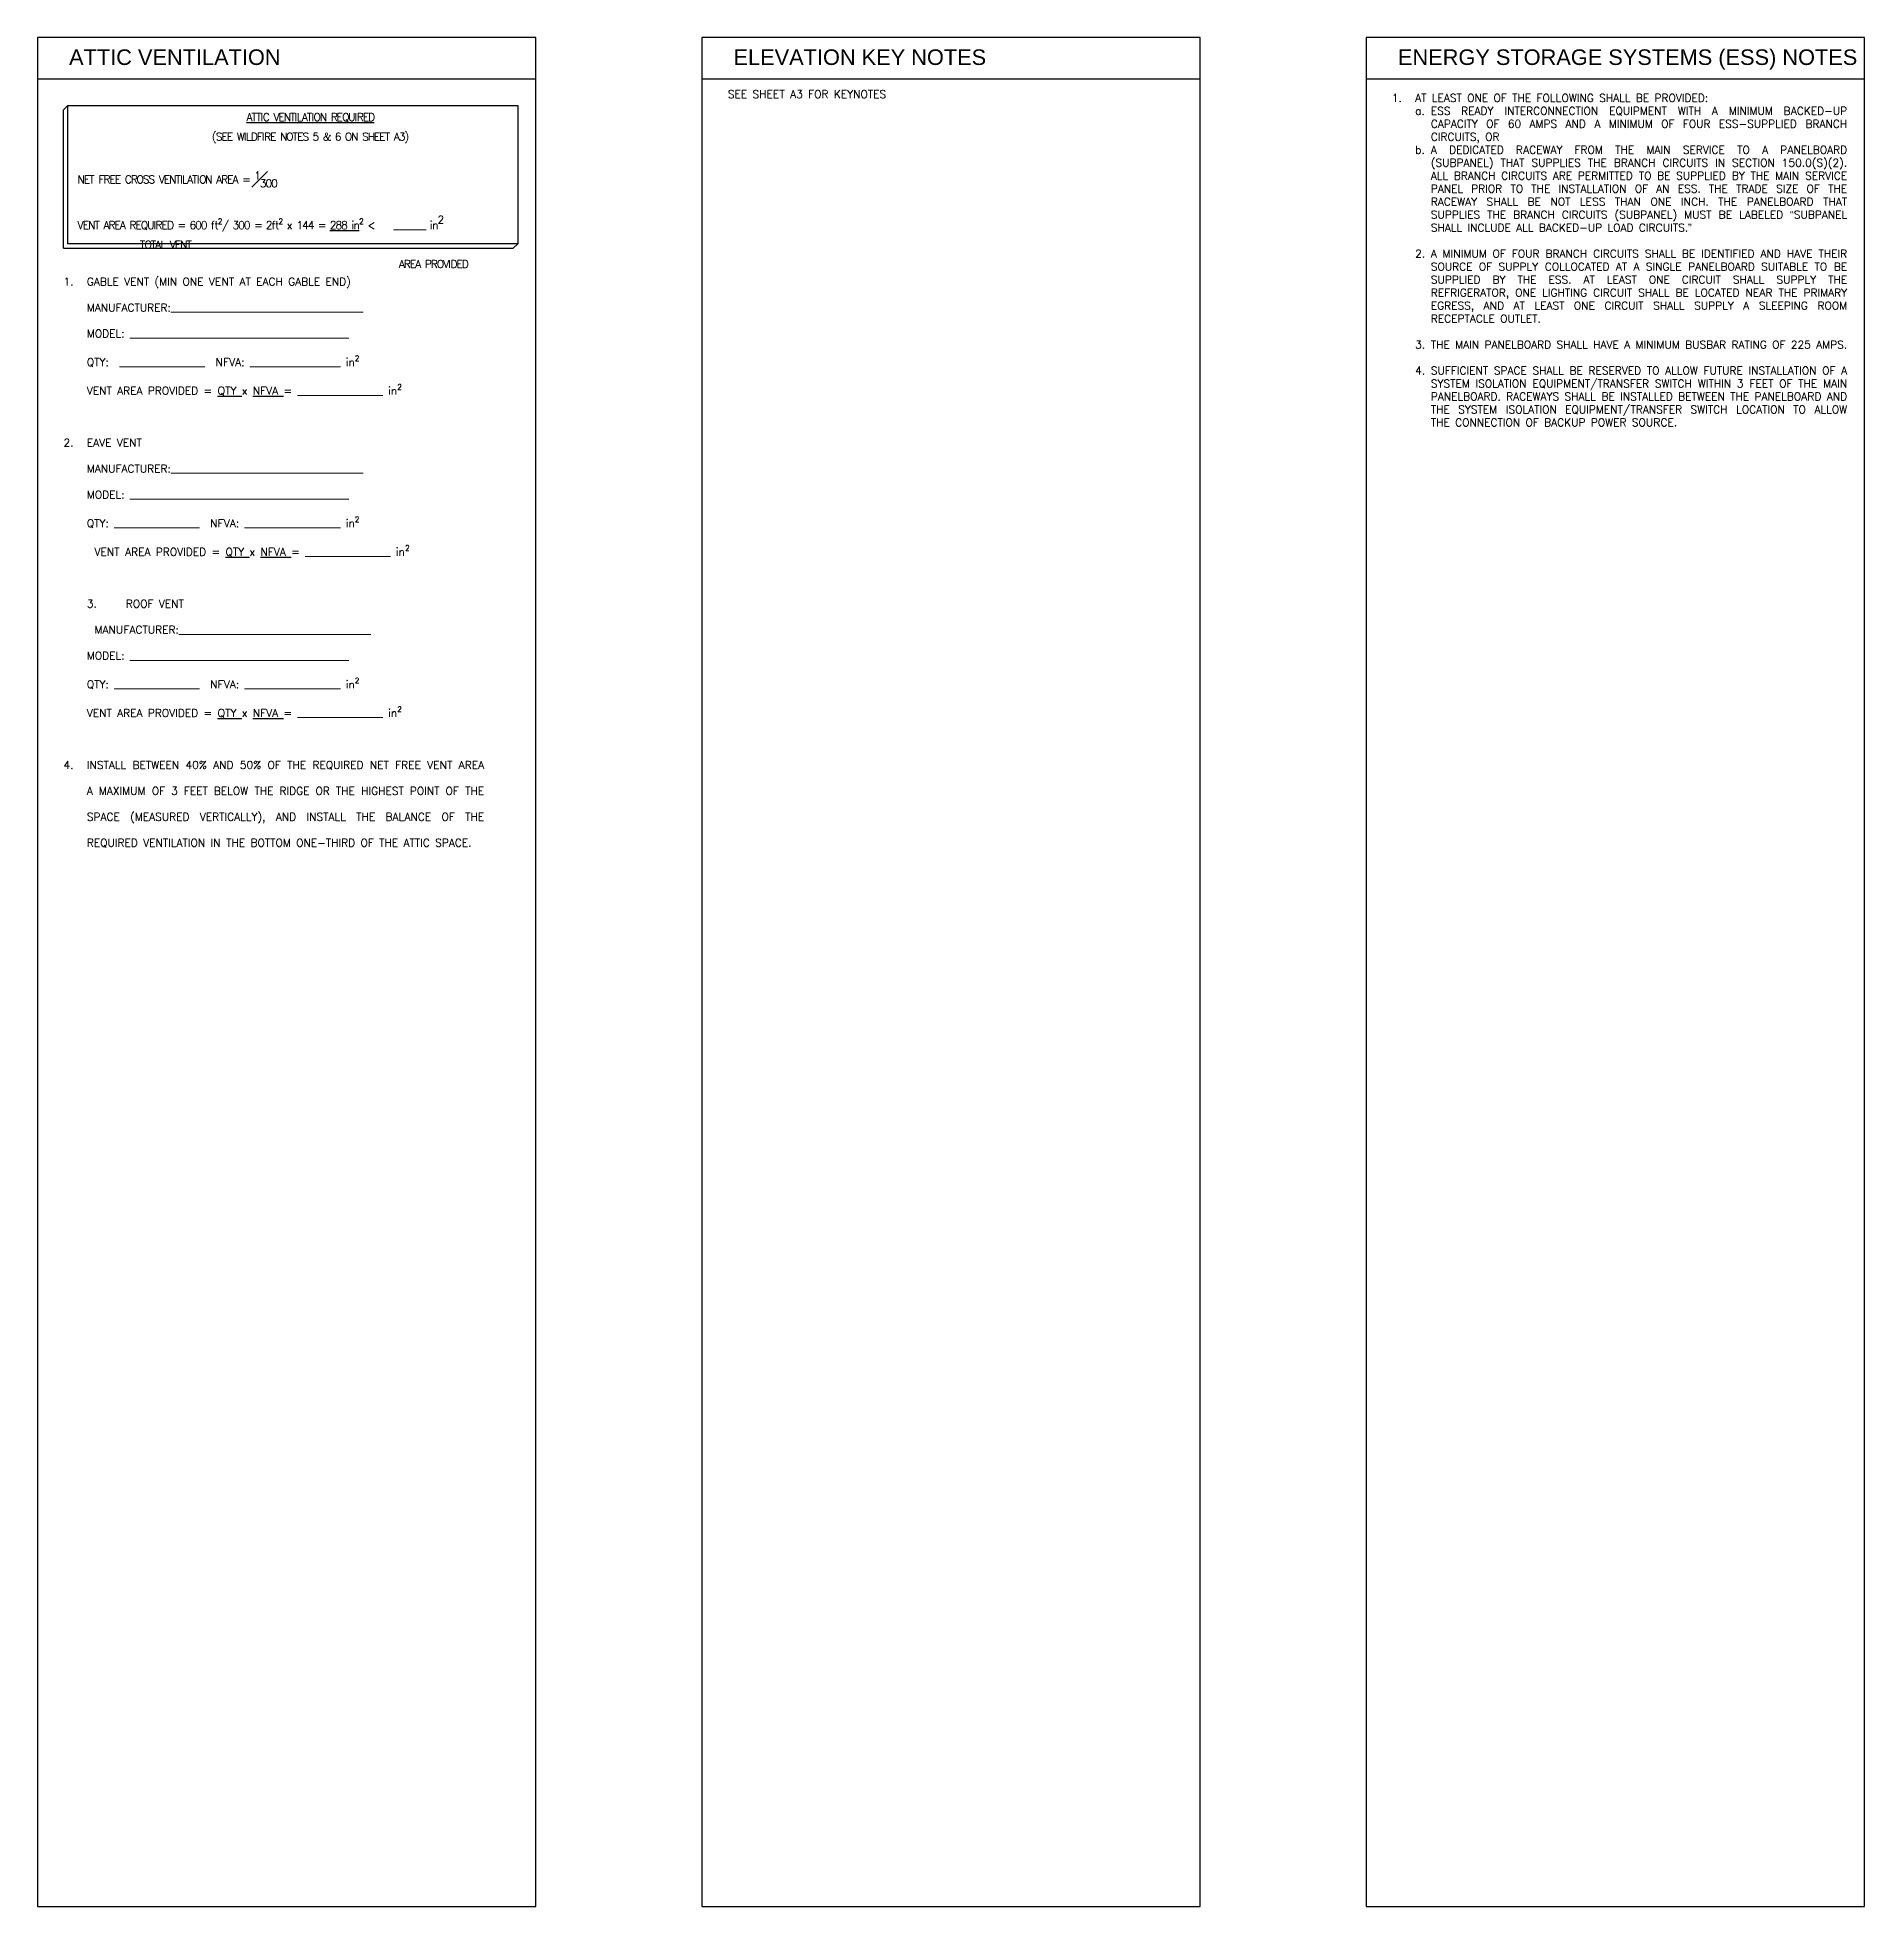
# Model space of a CAD drawing. Header units: inches. Extents: x -350 to 3672, y -1325 to 3943.
# Drawn here: x 2961.15 to 2972.15, y 2072.84 to 2084.09 of the extents above; entities that cross this region are included whole.
import ezdxf

# ---------------------------------------------------------------- set-up
doc = ezdxf.new("R2010")
doc.units = ezdxf.units.IN
doc.header["$MEASUREMENT"] = 0
doc.layers.add('NP', color=7, linetype='Continuous', plot=False)
doc.styles.add('NOTES', font='romans.shx')
doc.styles.get("Standard").update_dxf_attribs({"font": 'arial.ttf'})

msp = doc.modelspace()

# ---------------------------------------------------------------- linework, layer by layer
for p, q in [((2961.31196, 2083.65268), (2961.33848, 2083.67919)), ((2961.31196, 2082.82018), (2961.31196, 2083.65268)), ((2964.02, 2082.82018), (2964.04652, 2082.8467))]:
    msp.add_line(p, q)
msp.add_lwpolyline([(2961.33848, 2083.67919), (2964.04652, 2083.67919), (2964.04652, 2082.8467), (2961.33848, 2082.8467)], close=True)
at = {"layer": 'NP'}
msp.add_line((2961.31196, 2082.82018), (2964.02, 2082.82018), dxfattribs=at)
at = {"layer": 'NP', "color": 7, "true_color": 0xffffff}
for points in [[(2964.15489, 2084.08939), (2961.15489, 2084.08939), (2961.15489, 2083.83939), (2964.15489, 2083.83939)], [(2964.15489, 2084.08939), (2961.15489, 2084.08939), (2961.15489, 2083.83939), (2964.15489, 2083.83939)], [(2968.15489, 2084.08939), (2965.15489, 2084.08939), (2965.15489, 2083.83939), (2968.15489, 2083.83939)], [(2972.15489, 2084.08939), (2969.15489, 2084.08939), (2969.15489, 2083.83939), (2972.15489, 2083.83939)]]:
    msp.add_lwpolyline(points, close=True, dxfattribs=at)
for points in [[(2961.15489, 2083.83939), (2961.15489, 2072.83939), (2964.15489, 2072.83939), (2964.15489, 2083.83939)], [(2965.15489, 2083.83939), (2965.15489, 2072.83939), (2968.15489, 2072.83939), (2968.15489, 2083.83939)], [(2969.15489, 2083.83939), (2969.15489, 2072.83939), (2972.15489, 2072.83939), (2972.15489, 2083.83939)]]:
    msp.add_lwpolyline(points, dxfattribs=at)

# ---------------------------------------------------------------- texts
at = {"lineweight": 50, "char_height": 0.09375, "attachment_point": 1}
for s, insert in [('ATTIC VENTILATION', (2961.34573, 2084.01715)), ('ELEVATION KEY NOTES', (2965.34573, 2084.01715)), ('ENERGY STORAGE SYSTEMS (ESS) NOTES', (2969.34573, 2084.01715))]:
    msp.add_mtext_dynamic_manual_height_columns(s, width=4.8754521, gutter_width=1, heights=[0], dxfattribs=dict(at, insert=insert))
at = {"char_height": 0.046875, "attachment_point": 1, "style": 'NOTES'}
for s, width, heights, insert in [('\\A1;\\pxi-3,l3,sm2,qj,t3;SEE SHEET A3 FOR KEYNOTES', 2.7428131, [0], (2965.31208, 2083.77108)), ('\\pxi-3,l3,sm1,qj,t3,14;1.^IAT LEAST ONE OF THE FOLLOWING SHALL BE PROVIDED:\\P\\pi-2,l5,t4,5;a.^IESS READY INTERCONNECTION EQUIPMENT WITH A MINIMUM BACKED-UP CAPACITY OF 60 AMPS AND A MINIMUM OF FOUR ESS-SUPPLIED BRANCH CIRCUITS, OR\\Pb.^IA DEDICATED RACEWAY FROM THE MAIN SERVICE TO A PANELBOARD (SUBPANEL) THAT SUPPLIES THE BRANCH CIRCUITS IN SECTION 150.0(S)(2). ALL BRANCH CIRCUITS ARE PERMITTED TO BE SUPPLIED BY THE MAIN SERVICE PANEL PRIOR TO THE INSTALLATION OF AN ESS. THE TRADE SIZE OF THE RACEWAY SHALL BE NOT LESS THAN ONE INCH. THE PANELBOARD THAT SUPPLIES THE BRANCH CIRCUITS (SUBPANEL) MUST BE LABELED {\\fArial|b0|i0|c0|p34;“}SUBPANEL SHALL INCLUDE ALL BACKED-UP LOAD CIRCUITS.{\\fArial|b0|i0|c0|p34;”\\P\\pi-3,l3,t3,14;\\A1;\\Fromans|c0;\\P}2.^IA MINIMUM OF FOUR BRANCH CIRCUITS SHALL BE IDENTIFIED AND HAVE THEIR SOURCE OF SUPPLY COLLOCATED AT A SINGLE PANELBOARD SUITABLE TO BE SUPPLIED BY THE ESS. AT LEAST ONE CIRCUIT SHALL SUPPLY THE REFRIGERATOR, ONE LIGHTING CIRCUIT SHALL BE LOCATED NEAR THE PRIMARY EGRESS, AND AT LEAST ONE CIRCUIT SHALL SUPPLY A SLEEPING ROOM RECEPTACLE OUTLET.\\P\\P3.^ITHE MAIN PANELBOARD SHALL HAVE A MINIMUM BUSBAR RATING OF 225 AMPS.\\P\\P4.^ISUFFICIENT SPACE SHALL BE RESERVED TO ALLOW FUTURE INSTALLATION OF A SYSTEM ISOLATION EQUIPMENT/TRANSFER SWITCH WITHIN 3 FEET OF THE MAIN PANELBOARD. RACEWAYS SHALL BE INSTALLED BETWEEN THE PANELBOARD AND THE SYSTEM ISOLATION EQUIPMENT/TRANSFER SWITCH LOCATION TO ALLOW THE CONNECTION OF BACKUP POWER SOURCE.', 2.73242, [20.78733], (2969.30856, 2083.74868)), ('\\A1;\\pxi-3,l3,sm2,qj,t3;1.^IGABLE VENT (MIN ONE VENT AT EACH GABLE END)\\P\\pb0.25;^IMANUFACTURER:____________________________________\\P^IMODEL: _________________________________________\\P^IQTY:  ________________  NFVA: _________________ in{\\H0.7x;\\S2^ ;\\H1.42857x;\\P}^IVENT AREA PROVIDED = {\\LQTY} x {\\LNFVA} = ________________ in{\\H0.7x;\\S2^ ;}\\P\\P\\pb0;2.^IEAVE VENT\\P\\pb0.25;^IMANUFACTURER:____________________________________\\P\\pi3,l0,tz;MODEL: _________________________________________\\PQTY: ________________  NFVA: __________________ in{\\H0.7x;\\S2^ ;\\H1.42857x;\\P\\pi-3,l3,t3;^IVENT AREA PROVIDED = \\LQTY\\l x \\LNFVA\\l = ________________ in\\H0.7x;\\S2^ ;}\\P\\P\\pb0;3.^IROOF VENT\\P\\pb0.25;^IMANUFACTURER:____________________________________\\P\\pi3,l0,tz;MODEL: _________________________________________\\PQTY: ________________  NFVA: __________________ in{\\H0.7x;\\S2^ ;\\H1.42857x;\\P\\pi-3,l3,t3;^IVENT AREA PROVIDED = \\LQTY\\l x \\LNFVA\\l = ________________ in\\H0.7x;\\S2^ ;\\H1.42857x;\\P\\P\\pb0;4.^IINSTALL BETWEEN 40% AND 50% OF THE REQUIRED NET FREE VENT AREA A MAXIMUM OF 3 FEET BELOW THE RIDGE OR THE HIGHEST POINT OF THE SPACE (MEASURED VERTICALLY), AND INSTALL THE BALANCE OF THE REQUIRED VENTILATION IN THE BOTTOM ONE-THIRD OF THE ATTIC SPACE.}', 2.7428131, [0], (2961.31208, 2082.64297))]:
    msp.add_mtext_dynamic_manual_height_columns(s, width=width, gutter_width=1, heights=heights, dxfattribs=dict(at, insert=insert))
at = {"insert": (2961.39731, 2083.6329), "char_height": 0.046875, "width": 2.8004846, "attachment_point": 1, "style": 'NOTES'}
msp.add_mtext('\\A1;\\pxi-3,l3,sm1.5,qc,t3;{\\T0.8;\\LATTIC VENTILATION REQUIRED\\l \\P(SEE WILDFIRE NOTES 5 & 6 ON SHEET A3)\\L\\P\\pi0,l0,s*,tz;\\P\\pq*;\\lNET FREE CROSS VENTILATION AREA = \\S1#300 ;\\P\\P\\pql;VENT AREA REQUIRED = 600 ft\\H0.7x;\\S2^ ;\\H1.42857x;/ 300 = 2ft\\H0.7x;\\S2^ ;\\H1.42857x; x 144 = \\L288 in\\H0.7x;\\l\\S2^ ;\\H1.42857x; <^I _______ in\\S2^ ;^I^I^I^I^I^I        ^I^I^ITOTAL VENT \\P\\pq*;^I^I^I^I^I^I^I^I^I         AREA PROVIDED}', dxfattribs=at)

doc.saveas('drawing.dxf')
